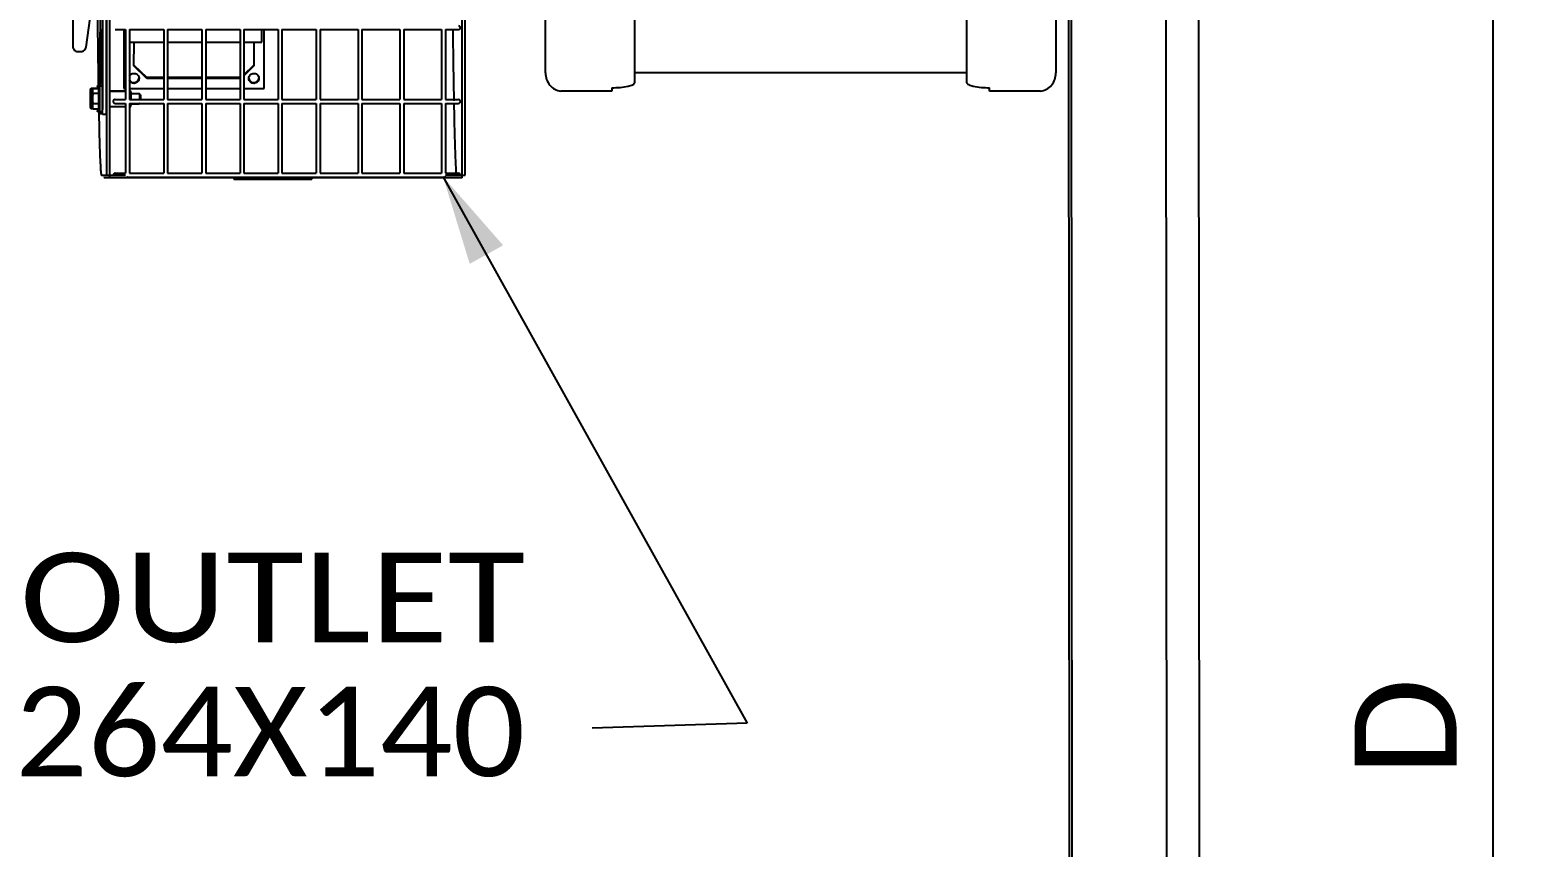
# Model space of a CAD drawing. Header units: millimetres. Extents: x 6781 to 13993, y -7973 to 4183.
# Drawn here: x 8706 to 9287, y -5267 to -4947 of the extents above; entities that cross this region are included whole.
import ezdxf
from ezdxf.enums import TextEntityAlignment as Align

# ---------------------------------------------------------------- set-up
doc = ezdxf.new("R2010")
doc.units = ezdxf.units.MM
doc.header["$LTSCALE"] = 307.34
doc.header["$PDMODE"] = 3
doc.header["$PDSIZE"] = 8
doc.layers.get('0').update_dxf_attribs({"linetype": 'CONTINUOUS'})
doc.layers.get('Defpoints').update_dxf_attribs({"linetype": 'CONTINUOUS'})
doc.styles.get("Standard").update_dxf_attribs({"font": 'calibri.ttf'})
doc.dimstyles.new('DIMSTYLE_1', dxfattribs={"dimtxt": 40, "dimasz": 35, "dimexe": 1.5, "dimexo": 1, "dimgap": 1, "dimtad": 1, "dimdsep": 46, "dimtxsty": 'Standard', "dimblk": '_FILLED', "dimblk1": '_FILLED', "dimblk2": '_FILLED', "dimcen": 0.09, "dimazin": 2, "dimtp": 0.01, "dimtm": 0.01, "dimtfac": 1, "dimtofl": 0, "dimtmove": 0, "dimatfit": 3, "dimldrblk": '_FILLED', "dimfxl": 1, "dimtolj": 1, "dimarcsym": 0})
doc.dimstyles.get("Standard").update_dxf_attribs({"dimtxt": 35, "dimasz": 35, "dimexe": 1.5, "dimexo": 1, "dimtad": 1, "dimdsep": 46, "dimtxsty": 'Standard', "dimblk": '_FILLED', "dimblk1": '_FILLED', "dimblk2": '_FILLED', "dimcen": 0.09, "dimazin": 2, "dimtol": 1, "dimtp": 0.01, "dimtm": 0.01, "dimtfac": 1, "dimtofl": 0, "dimtmove": 0, "dimatfit": 3, "dimldrblk": '_FILLED', "dimfxl": 1, "dimtolj": 1, "dimarcsym": 0})

# ---------------------------------------------------------------- blocks, each defined once
blk = doc.blocks.new('_FILLED')
at = {"color": 0, "linetype": 'ByBlock'}
blk.add_solid([(0, 0), (-1, 0.214), (-1, -0.214)], dxfattribs=at)
blk = doc.blocks.new('*D1026')
at = {"color": 0, "linetype": 'Continuous', "lineweight": -2}
for p, q in [((9191.86, -4727.61), (9281.34, -4727.61)), ((9279.84, -5676.39), (9279.84, -4762.61)), ((9159.56, -5711.39), (9281.34, -5711.39))]:
    blk.add_line(p, q, dxfattribs=at)
at = {"layer": 'Defpoints', "color": 0}
for p in [(9190.86, -4727.61), (9279.84, -4727.61), (9158.56, -5711.39)]:
    blk.add_point(p, dxfattribs=at)
at = {"color": 0, "linetype": 'ByBlock', "lineweight": -2, "xscale": 35, "yscale": 35, "zscale": 35}
for p, rotation in [((9279.84, -4727.61), 90), ((9279.84, -5711.39), 270)]:
    blk.add_blockref('_FILLED', p, dxfattribs=dict(at, rotation=rotation))
at = {"color": 0, "insert": (9225.51, -5219.79), "char_height": 40, "attachment_point": 2, "rotation": 90, "line_spacing_factor": 0.9}
blk.add_mtext('\\A1;D', dxfattribs=at)

msp = doc.modelspace()

# ---------------------------------------------------------------- linework, layer by layer
at = {"color": 0, "linetype": 'Continuous'}
for p, q in [((8736.62893, -5003.6059), (8736.62893, -4739.6059)), ((8737.82887, -5004.6059), (8737.82887, -4739.6059)), ((8875.82287, -5004.6059), (8875.82287, -4739.60614)), ((8877.02282, -5003.60614), (8877.02282, -4739.60614)), ((9114.14031, -5625.5322), (9113.49418, -4807.97209)), ((9114.39301, -4807.97254), (9115.03913, -5625.53264)), ((9151.41012, -4807.97254), (9152.05625, -5625.53264)), ((9165.01983, -5625.53264), (9164.37371, -4807.97254)), ((8908.50261, -4963.50614), (8908.50261, -4823.50614)), ((9108.50261, -4823.50614), (9108.50261, -4963.50614)), ((8943.50261, -4967.25087), (8943.50261, -4870.51512)), ((9073.50261, -4870.51512), (9073.50261, -4967.25087)), ((8734.92419, -4880.15517), (8734.92373, -4977.90515)), ((8736.42412, -4880.15517), (8736.42366, -4977.90515)), ((8723.28626, -4939.1281), (8723.2608, -4952.85952)), ((8723.29999, -4939.4205), (8723.27453, -4953.15193)), ((8728.50524, -4953.41118), (8730.0633, -4942.10369)), ((8733.96299, -4940.40132), (8733.96295, -4947.62571)), ((8733.88279, -4947.62571), (8733.8827, -4967.6257)), ((8734.16267, -4947.64094), (8733.88279, -4947.62571)), ((8733.88279, -4947.62571), (8734.23731, -4947.62571)), ((8734.16258, -4967.64094), (8734.16267, -4947.64094)), ((8734.16267, -4947.64094), (8734.23731, -4947.64094)), ((8734.23731, -4946.645), (8734.23728, -4953.645)), ((8734.28396, -4946.64754), (8734.23731, -4946.645)), ((8734.23731, -4946.645), (8734.73729, -4946.645)), ((8734.28392, -4953.64754), (8734.28396, -4946.64754)), ((8734.28396, -4946.64754), (8734.78393, -4946.64754)), ((8734.78393, -4946.64754), (8734.73729, -4946.645)), ((8734.7839, -4953.64754), (8734.78393, -4946.64754)), ((8739.86549, -4946.5859), (8743.95857, -4946.5859)), ((8743.27157, -4946.5859), (8743.22947, -4969.28819)), ((8743.28583, -4946.5859), (8743.2432, -4969.58059)), ((8743.95857, -4946.5859), (8743.95857, -4973.9759)), ((8745.45857, -4946.5859), (8745.45857, -4973.9759)), ((8745.45857, -4946.5859), (8758.90792, -4946.5859)), ((8758.90792, -4946.5859), (8758.90792, -4973.9759)), ((8760.40792, -4946.5859), (8760.40792, -4973.9759)), ((8760.40792, -4946.5859), (8773.85727, -4946.5859)), ((8773.85727, -4946.5859), (8773.85727, -4973.9759)), ((8775.35727, -4946.5859), (8775.35727, -4973.9759)), ((8775.35727, -4946.5859), (8788.80662, -4946.5859)), ((8788.80662, -4946.5859), (8788.80662, -4973.9759)), ((8790.30662, -4946.5859), (8790.30662, -4973.9759)), ((8790.30662, -4946.5859), (8803.75597, -4946.5859)), ((8797.30285, -4951.5299), (8797.31202, -4946.5859)), ((8798.2408, -4969.58059), (8798.28344, -4946.5859)), ((8803.75597, -4946.5859), (8803.75597, -4973.9759)), ((8805.25597, -4946.5859), (8805.25597, -4973.9759)), ((8805.25597, -4946.5859), (8818.70532, -4946.5859)), ((8818.70532, -4946.5859), (8818.70532, -4973.9759)), ((8820.20532, -4946.5859), (8820.20532, -4973.9759)), ((8820.20532, -4946.5859), (8835.07461, -4946.5859)), ((8835.07461, -4946.5859), (8835.07461, -4973.9759)), ((8836.57461, -4946.5859), (8836.57461, -4973.9759)), ((8836.57461, -4946.5859), (8851.4439, -4946.5859)), ((8851.4439, -4946.5859), (8851.4439, -4973.9759)), ((8852.9439, -4946.5859), (8852.9439, -4973.9759)), ((8852.9439, -4946.5859), (8867.81318, -4946.5859)), ((8867.81318, -4946.5859), (8867.81318, -4973.9759)), ((8869.31318, -4946.5859), (8869.31318, -4973.9759)), ((8869.31318, -4946.5859), (8874.40628, -4946.5859)), ((8723.26284, -4952.95176), (8723.2608, -4952.85952)), ((8723.27453, -4953.15193), (8723.27657, -4953.24416)), ((8725.2708, -4955.11356), (8726.51972, -4955.11356)), ((8734.23728, -4953.645), (8734.28392, -4953.64754)), ((8734.28392, -4953.64754), (8734.7839, -4953.64754)), ((8734.66255, -4967.64094), (8734.66262, -4953.64754)), ((8745.45857, -4951.5299), (8758.90792, -4951.5299)), ((8747.25939, -4960.75325), (8747.27649, -4951.5299)), ((8760.40792, -4951.5299), (8773.85727, -4951.5299)), ((8775.35727, -4951.5299), (8788.80662, -4951.5299)), ((8790.30662, -4951.5299), (8797.30285, -4951.5299)), ((8794.26018, -4951.5299), (8794.24362, -4960.46084)), ((8794.27445, -4951.5299), (8794.25734, -4960.75325)), ((8752.25008, -4965.65733), (8747.25939, -4960.75325)), ((8747.25991, -4960.47484), (8752.23635, -4965.36492)), ((8790.30662, -4964.31547), (8794.24362, -4960.46084)), ((8794.25734, -4960.75325), (8790.30662, -4964.62131)), ((8794.25734, -4960.75325), (8794.24362, -4960.46084)), ((8749.24819, -4965.56547), (8749.25021, -4965.65733)), ((8752.25008, -4965.65733), (8752.23635, -4965.36492)), ((8758.90792, -4965.36492), (8752.23635, -4965.36492)), ((8758.90792, -4965.65733), (8752.25008, -4965.65733)), ((8773.85727, -4965.36492), (8760.40792, -4965.36492)), ((8773.85727, -4965.65733), (8760.40792, -4965.65733)), ((8788.80662, -4965.36492), (8775.35727, -4965.36492)), ((8788.80662, -4965.65733), (8775.35727, -4965.65733)), ((8792.25036, -4965.74919), (8792.24834, -4965.65733)), ((8796.24614, -4965.56547), (8796.24816, -4965.65733)), ((9073.50261, -4963.50614), (8943.50261, -4963.50614)), ((8730.21844, -4970.10636), (8730.50969, -4969.60181)), ((8730.21897, -4970.1059), (8730.21844, -4970.10635)), ((8730.53156, -4969.56445), (8732.61887, -4969.56445)), ((8730.95767, -4971.58517), (8730.56421, -4971.58517)), ((8730.98344, -4970.148), (8731.27469, -4969.64345)), ((8730.98397, -4970.14754), (8730.98345, -4970.14799)), ((8731.29657, -4969.60609), (8733.38387, -4969.60609)), ((8733.41652, -4971.62681), (8731.32921, -4971.62681)), ((8732.61887, -4969.56445), (8732.61954, -4969.60609)), ((8733.01885, -4968.6059), (8734.0188, -4968.6059)), ((8733.38387, -4969.60609), (8733.41652, -4971.62681)), ((8733.41652, -4971.62681), (8733.41652, -4975.66826)), ((8733.57136, -4970.70754), (8733.63386, -4970.70754)), ((8733.74583, -4970.75103), (8733.74578, -4970.75855)), ((8733.78385, -4968.64754), (8734.78381, -4968.64754)), ((8733.79789, -4971.29694), (8733.79803, -4971.3066)), ((8733.80237, -4971.68621), (8733.80252, -4971.70264)), ((8733.80252, -4971.70264), (8733.80301, -4971.75727)), ((8733.82724, -4971.81341), (8733.82717, -4971.7932)), ((8733.8827, -4967.6257), (8734.16258, -4967.64094)), ((8733.96286, -4967.6257), (8733.96285, -4968.6059)), ((8734.16258, -4967.64094), (8734.66255, -4967.64094)), ((8734.82522, -4971.34646), (8734.82546, -4971.3958)), ((8734.82546, -4971.3958), (8734.82654, -4971.64287)), ((8737.82887, -4970.6059), (8743.95857, -4970.6059)), ((8737.82887, -4970.64754), (8743.95857, -4970.64754)), ((8743.2432, -4969.58059), (8743.95857, -4969.58059)), ((8745.45857, -4969.58059), (8758.90792, -4969.58059)), ((8745.45857, -4970.64754), (8745.98332, -4970.64754)), ((8746.10251, -4971.6059), (8748.58867, -4971.6059)), ((8746.10289, -4971.64754), (8749.35367, -4971.64754)), ((8748.63039, -4971.64754), (8748.58884, -4971.60599)), ((8749.78329, -4972.07711), (8749.35385, -4971.64763)), ((8760.40792, -4969.58059), (8773.85727, -4969.58059)), ((8775.35727, -4969.58059), (8788.80662, -4969.58059)), ((8790.30662, -4969.58059), (8798.2408, -4969.58059)), ((8934.50261, -4970.73599), (8914.50261, -4970.73599)), ((8934.50261, -4969.34194), (8934.50261, -4970.73599)), ((9082.50261, -4970.73599), (9082.50261, -4969.34194)), ((9102.50261, -4970.73599), (9082.50261, -4970.73599)), ((8730.21844, -4977.10544), (8730.50969, -4977.60999)), ((8730.21844, -4977.10545), (8730.21897, -4977.1059)), ((8731.27223, -4977.64735), (8730.53157, -4977.64735)), ((8730.95705, -4975.62663), (8730.56421, -4975.62663)), ((8730.98344, -4977.14708), (8731.27469, -4977.65163)), ((8730.98345, -4977.14709), (8730.98397, -4977.14754)), ((8733.38387, -4977.68899), (8731.29657, -4977.68899)), ((8733.41652, -4975.66826), (8731.32921, -4975.66827)), ((8733.01885, -4978.6059), (8733.77819, -4978.6059)), ((8733.41652, -4975.66826), (8733.38387, -4977.68899)), ((8733.45635, -4978.16839), (8733.47375, -4979.04323)), ((8733.57136, -4976.58754), (8733.63386, -4976.58754)), ((8733.74578, -4976.53661), (8733.74583, -4976.54413)), ((8733.78385, -4978.64754), (8734.78381, -4978.64754)), ((8733.80302, -4975.53628), (8733.80252, -4975.59322)), ((8733.82717, -4975.50194), (8733.82724, -4975.48168)), ((8734.82546, -4975.89925), (8734.82522, -4975.94772)), ((8734.82654, -4975.65219), (8734.82546, -4975.89925)), ((8737.82887, -4976.64754), (8743.95857, -4976.64754)), ((8739.86549, -4973.9759), (8743.95857, -4973.9759)), ((8739.86549, -4975.4759), (8743.95857, -4975.4759)), ((8743.95857, -4975.4759), (8743.95857, -5002.8659)), ((8745.45857, -4973.9759), (8758.90792, -4973.9759)), ((8745.45857, -4975.4759), (8745.45857, -5002.8659)), ((8745.45857, -4975.4759), (8758.90792, -4975.4759)), ((8745.45857, -4976.64754), (8745.98332, -4976.64754)), ((8746.10291, -4975.64792), (8746.10431, -4975.47692)), ((8746.10291, -4975.64754), (8749.35367, -4975.64754)), ((8749.52538, -4975.4759), (8749.35385, -4975.64745)), ((8758.90792, -4975.4759), (8758.90792, -5002.8659)), ((8760.40792, -4973.9759), (8773.85727, -4973.9759)), ((8760.40792, -4975.4759), (8760.40792, -5002.8659)), ((8760.40792, -4975.4759), (8773.85727, -4975.4759)), ((8773.85727, -4975.4759), (8773.85727, -5002.8659)), ((8775.35727, -4973.9759), (8788.80662, -4973.9759)), ((8775.35727, -4975.4759), (8775.35727, -5002.8659)), ((8775.35727, -4975.4759), (8788.80662, -4975.4759)), ((8788.80662, -4975.4759), (8788.80662, -5002.8659)), ((8790.30662, -4973.9759), (8803.75597, -4973.9759)), ((8790.30662, -4975.4759), (8790.30662, -5002.8659)), ((8790.30662, -4975.4759), (8803.75597, -4975.4759)), ((8803.75597, -4975.4759), (8803.75597, -5002.8659)), ((8805.25597, -4973.9759), (8818.70532, -4973.9759)), ((8805.25597, -4975.4759), (8805.25597, -5002.8659)), ((8805.25597, -4975.4759), (8818.70532, -4975.4759)), ((8818.70532, -4975.4759), (8818.70532, -5002.8659)), ((8820.20532, -4973.9759), (8835.07461, -4973.9759)), ((8820.20532, -4975.4759), (8820.20532, -5002.8659)), ((8820.20532, -4975.4759), (8835.07461, -4975.4759)), ((8835.07461, -4975.4759), (8835.07461, -5002.8659)), ((8836.57461, -4973.9759), (8851.4439, -4973.9759)), ((8836.57461, -4975.4759), (8836.57461, -5002.8659)), ((8836.57461, -4975.4759), (8851.4439, -4975.4759)), ((8851.4439, -4975.4759), (8851.4439, -5002.8659)), ((8852.9439, -4973.9759), (8867.81318, -4973.9759)), ((8852.9439, -4975.4759), (8852.9439, -5002.8659)), ((8852.9439, -4975.4759), (8867.81318, -4975.4759)), ((8867.81318, -4975.4759), (8867.81318, -5002.8659)), ((8869.31318, -4973.9759), (8874.40628, -4973.9759)), ((8869.31318, -4975.4759), (8869.31318, -5002.8659)), ((8869.31318, -4975.4759), (8874.40628, -4975.4759)), ((8734.90739, -4979.65427), (8733.98612, -4979.60412)), ((8734.90739, -4979.65427), (8736.40733, -4979.65427)), ((8734.51117, -5003.6059), (8743.95857, -5003.6059)), ((8875.82287, -5004.6059), (8735.71112, -5004.6059)), ((8739.86549, -5002.8659), (8743.95857, -5002.8659)), ((8744.95856, -5004.3659), (8759.56463, -5004.3659)), ((8745.45857, -5002.8659), (8758.90792, -5002.8659)), ((8759.66492, -5004.3659), (8774.51398, -5004.3659)), ((8760.40792, -5002.8659), (8773.85727, -5002.8659)), ((8774.61427, -5004.3659), (8789.46333, -5004.3659)), ((8775.35727, -5002.8659), (8788.80662, -5002.8659)), ((8786.38066, -5004.6059), (8786.38066, -5005.1059)), ((8786.38066, -5005.1059), (8816.89246, -5005.1059)), ((8786.89377, -5004.6059), (8786.89377, -5005.1059)), ((8789.56362, -5004.3659), (8804.41268, -5004.3659)), ((8790.30662, -5002.8659), (8803.75597, -5002.8659)), ((8804.51297, -5004.3659), (8819.36203, -5004.3659)), ((8805.25597, -5002.8659), (8818.70532, -5002.8659)), ((8816.89246, -5004.6059), (8816.89246, -5005.1059)), ((8819.46232, -5004.3659), (8835.73132, -5004.3659)), ((8820.20532, -5002.8659), (8835.07461, -5002.8659)), ((8835.83161, -5004.3659), (8852.1006, -5004.3659)), ((8836.57461, -5002.8659), (8851.4439, -5002.8659)), ((8852.20089, -5004.3659), (8868.46989, -5004.3659)), ((8852.9439, -5002.8659), (8867.81318, -5002.8659)), ((8868.57018, -5004.3659), (8869.45314, -5004.3659)), ((8869.31318, -5002.8659), (8874.40628, -5002.8659)), ((8869.31318, -5003.6059), (8877.02282, -5003.60614))]:
    msp.add_line(p, q, dxfattribs=at)
for centre, radius, start, end in [((8874.4065, -4945.8359), 0.75, 257.14285714, 93.56511732), ((8747.31027, -4965.36049), 1.92624, 354.01878068, 357.7696527), ((8747.32206, -4965.65483), 1.92817, 2.65626148, 6.58146502), ((8794.15498, -4965.66092), 1.90665, 177.77627267, 179.89212408), ((8794.17293, -4965.36629), 1.93841, 188.58567105, 191.29129366), ((8794.30822, -4965.36049), 1.92624, 354.01878068, 357.7696527), ((8794.32002, -4965.65483), 1.92817, 2.65626148, 6.58146502), ((8733.63708, -4970.85458), 0.14572, 41.27062171, 44.96888952), ((8733.63696, -4976.44038), 0.14588, 315.03031584, 318.72787351), ((8874.4065, -4974.7259), 0.75, 257.14285714, 93.56511732), ((8868.57086, -5003.62401), 0.74232, 305.84068207, 322.88780822), ((8874.4065, -5003.6159), 0.75, 0, 93.56511732)]:
    msp.add_arc(centre, radius, start, end, dxfattribs=at)
for points, knots in [([(8732.91659, -4940.80637), (8732.94455, -4943.35192), (8733.05119, -4952.63303), (8733.17677, -4961.91394), (8733.2864, -4968.64906)], [0, 0, 0, 0, 0.274270537, 1, 1, 1, 1]), ([(8872.17828, -4946.75602), (8872.20858, -4949.32244), (8872.32303, -4958.55334), (8872.45891, -4967.784), (8872.57997, -4974.44791)], [0, 0, 0, 0, 0.27802323, 1, 1, 1, 1]), ([(8872.17828, -4946.75603), (8872.20858, -4949.32245), (8872.32303, -4958.55334), (8872.45891, -4967.784), (8872.57997, -4974.4479)], [0, 0, 0, 0, 0.278023026, 1, 1, 1, 1]), ([(8723.27659, -4953.24416), (8723.29921, -4953.73118), (8723.75459, -4954.72942), (8724.77675, -4955.11356), (8725.2708, -4955.11356)], [0, 0, 0, 0, 0.496680941, 1, 1, 1, 1]), ([(8726.51972, -4955.11356), (8726.98802, -4955.11356), (8727.95185, -4954.77182), (8728.44211, -4953.86938), (8728.50524, -4953.41118)], [0, 0, 0, 0, 0.503103327, 1, 1, 1, 1]), ([(8749.25021, -4965.65733), (8749.2494, -4966.0917), (8748.92617, -4966.99177), (8747.71402, -4967.71967), (8746.30796, -4967.56479), (8745.62862, -4966.88808), (8745.43987, -4966.494)], [0, 0, 0, 0, 0.247873937, 0.498753011, 0.750652232, 1, 1, 1, 1]), ([(8745.44024, -4964.82635), (8745.62168, -4964.4473), (8746.25992, -4963.79187), (8747.59492, -4963.58373), (8748.79861, -4964.19551), (8749.18972, -4965.01929), (8749.23753, -4965.43383)], [0, 0, 0, 0, 0.249606219, 0.501464844, 0.752146133, 1, 1, 1, 1]), ([(8745.44105, -4966.23203), (8745.62842, -4966.60636), (8746.27614, -4967.24823), (8747.61096, -4967.43146), (8748.80182, -4966.80227), (8749.18261, -4965.97572), (8749.22602, -4965.56121)], [0, 0, 0, 0, 0.249205172, 0.500916755, 0.7518816, 1, 1, 1, 1]), ([(8792.24977, -4965.58694), (8792.26837, -4965.10777), (8792.70522, -4964.1239), (8794.1662, -4963.51128), (8795.6701, -4964.00972), (8796.18055, -4964.95752), (8796.23548, -4965.43383)], [0, 0, 0, 0, 0.248397867, 0.500042531, 0.751635565, 1, 1, 1, 1]), ([(8796.24816, -4965.65733), (8796.24725, -4966.15238), (8795.81666, -4967.18633), (8794.29669, -4967.81796), (8792.74868, -4967.25732), (8792.27328, -4966.24346), (8792.25038, -4965.74919)], [0, 0, 0, 0, 0.248383917, 0.500142201, 0.751741076, 1, 1, 1, 1]), ([(8792.27204, -4965.74583), (8792.36163, -4966.19452), (8792.90023, -4967.05656), (8794.33373, -4967.4921), (8795.7207, -4966.92494), (8796.17631, -4966.01634), (8796.22397, -4965.56121)], [0, 0, 0, 0, 0.248440683, 0.499978608, 0.751519448, 1, 1, 1, 1]), ([(8908.50261, -4963.50614), (8908.50261, -4965.21735), (8909.70881, -4968.66675), (8912.89429, -4970.4981), (8914.50261, -4970.73599)], [0, 0, 0, 0, 0.512793977, 1, 1, 1, 1]), ([(9102.50261, -4970.73599), (9104.11093, -4970.4981), (9107.29641, -4968.66675), (9108.50261, -4965.21735), (9108.50261, -4963.50614)], [0, 0, 0, 0, 0.487206023, 1, 1, 1, 1]), ([(8730.20264, -4970.57481), (8730.19965, -4970.76021), (8730.18858, -4971.77054), (8730.18632, -4972.78094), (8730.18632, -4973.6059)], [0, 0, 0, 0, 0.183516068, 1, 1, 1, 1]), ([(8730.21844, -4970.10635), (8730.21664, -4970.10947), (8730.21637, -4970.12193), (8730.21353, -4970.14603), (8730.21214, -4970.18486), (8730.20892, -4970.2634), (8730.20586, -4970.39506), (8730.2037, -4970.50912), (8730.20264, -4970.57481)], [0, 0, 0, 0, 0.02305672, 0.075797063, 0.158201489, 0.269944463, 0.579659768, 1, 1, 1, 1]), ([(8730.2353, -4970.57481), (8730.23421, -4970.50731), (8730.23256, -4970.4128), (8730.2296, -4970.2965), (8730.22786, -4970.2296), (8730.22519, -4970.17898), (8730.22475, -4970.13872), (8730.22024, -4970.1215), (8730.22157, -4970.1059), (8730.21897, -4970.1059)], [0, 0, 0, 0, 0.431360469, 0.603256515, 0.744921271, 0.855773312, 0.935373892, 0.983398628, 1, 1, 1, 1]), ([(8730.2353, -4970.57481), (8730.23252, -4970.40274), (8730.29099, -4970.04626), (8730.44248, -4969.72319), (8730.53156, -4969.56445)], [0, 0, 0, 0, 0.485969852, 1, 1, 1, 1]), ([(8730.56421, -4971.58517), (8730.47017, -4971.42671), (8730.30879, -4971.10513), (8730.23809, -4970.74778), (8730.2353, -4970.57481)], [0, 0, 0, 0, 0.515783929, 1, 1, 1, 1]), ([(8730.25162, -4973.6059), (8730.25162, -4973.30394), (8730.25001, -4972.29357), (8730.24674, -4971.28314), (8730.2353, -4970.57481)], [0, 0, 0, 0, 0.298856595, 1, 1, 1, 1]), ([(8730.25162, -4973.6059), (8730.25162, -4973.43497), (8730.28054, -4972.7518), (8730.42219, -4972.07715), (8730.56421, -4971.58517)], [0, 0, 0, 0, 0.250270392, 1, 1, 1, 1]), ([(8730.96765, -4970.61645), (8730.96465, -4970.80185), (8730.95358, -4971.81218), (8730.95132, -4972.82258), (8730.95132, -4973.64754)], [0, 0, 0, 0, 0.183516068, 1, 1, 1, 1]), ([(8730.98345, -4970.14799), (8730.98164, -4970.15111), (8730.98138, -4970.16357), (8730.97853, -4970.18767), (8730.97714, -4970.2265), (8730.97392, -4970.30504), (8730.97087, -4970.4367), (8730.96871, -4970.55076), (8730.96765, -4970.61645)], [0, 0, 0, 0, 0.02305672, 0.075797063, 0.158201489, 0.269944463, 0.579659768, 1, 1, 1, 1]), ([(8731.0003, -4970.61645), (8730.99921, -4970.54895), (8730.99756, -4970.45444), (8730.9946, -4970.33814), (8730.99286, -4970.27124), (8730.99019, -4970.22062), (8730.98976, -4970.18036), (8730.98524, -4970.16314), (8730.98657, -4970.14754), (8730.98397, -4970.14754)], [0, 0, 0, 0, 0.431360469, 0.603256515, 0.744921271, 0.855773312, 0.935373892, 0.983398628, 1, 1, 1, 1]), ([(8731.0003, -4970.61645), (8730.99752, -4970.44438), (8731.05599, -4970.0879), (8731.20748, -4969.76483), (8731.29657, -4969.60609)], [0, 0, 0, 0, 0.485969852, 1, 1, 1, 1]), ([(8731.32921, -4971.62681), (8731.23517, -4971.46835), (8731.07379, -4971.14677), (8731.00309, -4970.78942), (8731.0003, -4970.61645)], [0, 0, 0, 0, 0.515783929, 1, 1, 1, 1]), ([(8731.01662, -4973.64754), (8731.01662, -4973.34558), (8731.01501, -4972.33521), (8731.01174, -4971.32478), (8731.0003, -4970.61645)], [0, 0, 0, 0, 0.298856595, 1, 1, 1, 1]), ([(8731.01662, -4973.64754), (8731.01662, -4973.47661), (8731.04554, -4972.79344), (8731.18719, -4972.11879), (8731.32921, -4971.62681)], [0, 0, 0, 0, 0.250270392, 1, 1, 1, 1]), ([(8733.01885, -4968.6059), (8733.01737, -4968.6059), (8733.01668, -4968.6139), (8733.01447, -4968.62363), (8733.01307, -4968.64502), (8733.01114, -4968.6724), (8733.0094, -4968.70852), (8733.00678, -4968.77191), (8733.00373, -4968.87059), (8733.00032, -4969.01153), (8732.99701, -4969.18197), (8732.99381, -4969.38078), (8732.9919, -4969.52266), (8732.99096, -4969.59813)], [0, 0, 0, 0, 0.004457268, 0.016711482, 0.036953685, 0.065193013, 0.101393625, 0.145495177, 0.257135346, 0.399405127, 0.571407916, 0.772030041, 1, 1, 1, 1]), ([(8733.04674, -4969.59804), (8733.04579, -4969.52258), (8733.04388, -4969.38071), (8733.04069, -4969.18192), (8733.03738, -4969.01149), (8733.03396, -4968.87057), (8733.03092, -4968.77189), (8733.02829, -4968.70851), (8733.02656, -4968.6724), (8733.02462, -4968.64501), (8733.02323, -4968.62363), (8733.02102, -4968.6139), (8733.02032, -4968.6059), (8733.01885, -4968.6059)], [0, 0, 0, 0, 0.227969947, 0.428591943, 0.600594733, 0.742864647, 0.854504743, 0.898606342, 0.934807006, 0.963046279, 0.983288457, 0.99554269, 1, 1, 1, 1]), ([(8733.39961, -4970.59452), (8733.40164, -4970.59926), (8733.41178, -4970.62048), (8733.42606, -4970.63977), (8733.43904, -4970.65275)], [0, 0, 0, 0, 0.219286179, 1, 1, 1, 1]), ([(8733.78385, -4968.64754), (8733.78298, -4968.64754), (8733.78199, -4968.65175), (8733.78076, -4968.65742), (8733.77948, -4968.66912), (8733.77745, -4968.69233), (8733.77514, -4968.73303), (8733.77251, -4968.79445), (8733.76991, -4968.87326), (8733.76732, -4968.96893), (8733.76478, -4969.08121), (8733.76128, -4969.26288), (8733.75723, -4969.52796), (8733.75292, -4969.8889), (8733.74903, -4970.30311), (8733.74685, -4970.59643), (8733.74583, -4970.75103)], [0, 0, 0, 0, 0.001243662, 0.004471851, 0.009774547, 0.017162698, 0.03819169, 0.067497881, 0.104983801, 0.150520939, 0.20394438, 0.265072011, 0.409534064, 0.581863322, 0.77961906, 1, 1, 1, 1]), ([(8733.7466, -4970.75846), (8733.77379, -4970.78942), (8733.78971, -4970.86488), (8733.79101, -4970.98103), (8733.79554, -4971.12227), (8733.79696, -4971.23294), (8733.79789, -4971.29694)], [0, 0, 0, 0, 0.226618979, 0.390070182, 0.64802845, 1, 1, 1, 1]), ([(8733.82717, -4971.7932), (8733.82634, -4971.57048), (8733.82442, -4971.14365), (8733.82058, -4970.5358), (8733.81596, -4969.99678), (8733.81138, -4969.59619), (8733.80728, -4969.31893), (8733.80426, -4969.14618), (8733.80112, -4968.9984), (8733.79795, -4968.87624), (8733.79467, -4968.78081), (8733.7919, -4968.71737), (8733.78925, -4968.68128), (8733.78786, -4968.66287), (8733.78596, -4968.65438), (8733.78514, -4968.64754), (8733.78385, -4968.64754)], [0, 0, 0, 0, 0.21233402, 0.406939948, 0.579514943, 0.726243248, 0.788877229, 0.843881312, 0.8909525, 0.929831695, 0.960303183, 0.982204995, 0.989903845, 0.995423513, 0.998768634, 1, 1, 1, 1]), ([(8733.79803, -4971.3066), (8733.79844, -4971.33507), (8733.80015, -4971.4616), (8733.80147, -4971.58814), (8733.80237, -4971.68621)], [0, 0, 0, 0, 0.22502151, 1, 1, 1, 1]), ([(8733.80301, -4971.75727), (8733.80551, -4972.04899), (8733.81192, -4973.30865), (8733.81131, -4974.56837), (8733.80302, -4975.53628)], [0, 0, 0, 0, 0.231587082, 1, 1, 1, 1]), ([(8733.82724, -4975.48168), (8733.82835, -4975.18146), (8733.83156, -4973.95871), (8733.83064, -4972.73594), (8733.82724, -4971.81341)], [0, 0, 0, 0, 0.245526604, 1, 1, 1, 1]), ([(8734.0188, -4968.6059), (8734.01971, -4968.6059), (8734.02069, -4968.61034), (8734.02294, -4968.62095), (8734.02378, -4968.6338), (8734.02449, -4968.64313)], [0, 0, 0, 0, 0.072044056, 0.260139098, 1, 1, 1, 1]), ([(8734.78381, -4968.64754), (8734.78491, -4968.64754), (8734.78583, -4968.65322), (8734.78743, -4968.66048), (8734.78879, -4968.67593), (8734.79117, -4968.70636), (8734.79376, -4968.75981), (8734.79677, -4968.84031), (8734.79971, -4968.94348), (8734.80263, -4969.06847), (8734.80546, -4969.21484), (8734.80934, -4969.45059), (8734.81373, -4969.79272), (8734.81827, -4970.25549), (8734.8222, -4970.78143), (8734.82428, -4971.15215), (8734.82522, -4971.34646)], [0, 0, 0, 0, 0.001230582, 0.004521016, 0.009942287, 0.017501322, 0.039012951, 0.068962904, 0.107222319, 0.15360826, 0.207911746, 0.269874516, 0.415602116, 0.588079224, 0.784095005, 1, 1, 1, 1]), ([(8734.82654, -4971.64287), (8734.8272, -4971.8037), (8734.82953, -4972.4723), (8734.83045, -4973.14091), (8734.83045, -4973.64868)], [0, 0, 0, 0, 0.240549473, 1, 1, 1, 1]), ([(8746.1029, -4971.64612), (8746.10177, -4971.51908), (8746.09937, -4971.29839), (8746.09528, -4971.01347), (8746.08972, -4970.82373), (8746.08505, -4970.70772), (8746.05429, -4970.67696)], [0, 0, 0, 0, 0.391357181, 0.68355048, 0.865976527, 1, 1, 1, 1]), ([(8746.1102, -4973.97695), (8746.11042, -4973.76575), (8746.11039, -4972.9888), (8746.10793, -4972.21185), (8746.1029, -4971.64612)], [0, 0, 0, 0, 0.271831995, 1, 1, 1, 1]), ([(8748.58884, -4971.60599), (8748.5914, -4971.60855), (8748.58932, -4971.62381), (8748.59191, -4971.63571), (8748.59235, -4971.64522)], [0, 0, 0, 0, 0.275537104, 1, 1, 1, 1]), ([(8749.35385, -4971.64763), (8749.35709, -4971.65089), (8749.35405, -4971.67048), (8749.35979, -4971.70466), (8749.35939, -4971.76526), (8749.36212, -4971.84583), (8749.36349, -4971.94817), (8749.36597, -4972.12251), (8749.36827, -4972.38219), (8749.37044, -4972.7347), (8749.37184, -4973.12963), (8749.37245, -4973.54859), (8749.3723, -4973.83384), (8749.37208, -4973.97724)], [0, 0, 0, 0, 0.005924806, 0.021729417, 0.047264989, 0.082239744, 0.126244176, 0.178774147, 0.306857651, 0.460547314, 0.632710128, 0.815354015, 1, 1, 1, 1]), ([(8749.78329, -4972.07711), (8749.78597, -4972.07977), (8749.78336, -4972.09597), (8749.78813, -4972.12413), (8749.78772, -4972.17417), (8749.78995, -4972.24064), (8749.79103, -4972.32503), (8749.79301, -4972.46853), (8749.79482, -4972.68177), (8749.79651, -4972.97034), (8749.79754, -4973.29205), (8749.79792, -4973.63113), (8749.79771, -4973.86119), (8749.79748, -4973.97636)], [0, 0, 0, 0, 0.005975978, 0.021972008, 0.047829534, 0.083233274, 0.127749851, 0.180837835, 0.310020889, 0.464472031, 0.636639143, 0.818105255, 1, 1, 1, 1]), ([(8934.50261, -4969.34194), (8936.63372, -4969.34194), (8939.55849, -4969.08739), (8942.47666, -4968.35296), (8943.50261, -4967.60206), (8943.50261, -4967.25087)], [0, 0, 0, 0, 0.672112147, 0.889242342, 1, 1, 1, 1]), ([(9073.50261, -4967.25087), (9073.50261, -4967.60206), (9074.52857, -4968.35296), (9077.44673, -4969.08739), (9080.3715, -4969.34194), (9082.50261, -4969.34194)], [0, 0, 0, 0, 0.110757594, 0.327887717, 1, 1, 1, 1]), ([(8730.18632, -4973.6059), (8730.18632, -4973.90786), (8730.18793, -4974.91823), (8730.1912, -4975.92866), (8730.20264, -4976.63699)], [0, 0, 0, 0, 0.298856597, 1, 1, 1, 1]), ([(8730.20264, -4976.63699), (8730.2037, -4976.70268), (8730.20586, -4976.81673), (8730.20892, -4976.9484), (8730.21214, -4977.02693), (8730.21353, -4977.06577), (8730.21637, -4977.08987), (8730.21664, -4977.10233), (8730.21844, -4977.10544)], [0, 0, 0, 0, 0.420340231, 0.730055537, 0.841798509, 0.924202936, 0.97694328, 1, 1, 1, 1]), ([(8730.21897, -4977.1059), (8730.22157, -4977.1059), (8730.22024, -4977.09029), (8730.22475, -4977.07308), (8730.22519, -4977.03282), (8730.22786, -4976.98219), (8730.2296, -4976.9153), (8730.23256, -4976.79899), (8730.23421, -4976.70449), (8730.2353, -4976.63699)], [0, 0, 0, 0, 0.016601372, 0.064626108, 0.144226687, 0.255078729, 0.396743489, 0.568639531, 1, 1, 1, 1]), ([(8730.53157, -4977.64735), (8730.44249, -4977.48861), (8730.29098, -4977.16554), (8730.23252, -4976.80906), (8730.2353, -4976.63699)], [0, 0, 0, 0, 0.514031152, 1, 1, 1, 1]), ([(8730.2353, -4976.63699), (8730.23829, -4976.45159), (8730.24936, -4975.44126), (8730.25162, -4974.43086), (8730.25162, -4973.6059)], [0, 0, 0, 0, 0.183516063, 1, 1, 1, 1]), ([(8730.2353, -4976.63699), (8730.23809, -4976.46402), (8730.30879, -4976.10666), (8730.47017, -4975.78509), (8730.56421, -4975.62663)], [0, 0, 0, 0, 0.484216043, 1, 1, 1, 1]), ([(8730.56421, -4975.62663), (8730.42219, -4975.13465), (8730.28054, -4974.46), (8730.25162, -4973.77684), (8730.25162, -4973.6059)], [0, 0, 0, 0, 0.749729683, 1, 1, 1, 1]), ([(8730.95132, -4973.64754), (8730.95132, -4973.9495), (8730.95293, -4974.95987), (8730.9562, -4975.9703), (8730.96765, -4976.67863)], [0, 0, 0, 0, 0.298856597, 1, 1, 1, 1]), ([(8730.96765, -4976.67863), (8730.96871, -4976.74432), (8730.97087, -4976.85837), (8730.97392, -4976.99004), (8730.97714, -4977.06857), (8730.97853, -4977.10741), (8730.98138, -4977.13151), (8730.98164, -4977.14397), (8730.98345, -4977.14708)], [0, 0, 0, 0, 0.420340231, 0.730055537, 0.841798509, 0.924202936, 0.97694328, 1, 1, 1, 1]), ([(8730.98397, -4977.14754), (8730.98657, -4977.14754), (8730.98524, -4977.13193), (8730.98976, -4977.11472), (8730.99019, -4977.07446), (8730.99286, -4977.02383), (8730.9946, -4976.95694), (8730.99756, -4976.84063), (8730.99921, -4976.74613), (8731.0003, -4976.67863)], [0, 0, 0, 0, 0.016601372, 0.064626108, 0.144226687, 0.255078729, 0.396743489, 0.568639531, 1, 1, 1, 1]), ([(8731.29657, -4977.68899), (8731.20749, -4977.53025), (8731.05599, -4977.20718), (8730.99752, -4976.8507), (8731.0003, -4976.67863)], [0, 0, 0, 0, 0.514031152, 1, 1, 1, 1]), ([(8731.0003, -4976.67863), (8731.00329, -4976.49323), (8731.01437, -4975.4829), (8731.01662, -4974.4725), (8731.01662, -4973.64754)], [0, 0, 0, 0, 0.183516063, 1, 1, 1, 1]), ([(8731.0003, -4976.67863), (8731.00309, -4976.50566), (8731.07379, -4976.1483), (8731.23517, -4975.82673), (8731.32921, -4975.66827)], [0, 0, 0, 0, 0.484216043, 1, 1, 1, 1]), ([(8731.32921, -4975.66827), (8731.1872, -4975.17629), (8731.04554, -4974.50164), (8731.01662, -4973.81848), (8731.01662, -4973.64754)], [0, 0, 0, 0, 0.749729683, 1, 1, 1, 1]), ([(8732.99205, -4977.6985), (8732.99297, -4977.76768), (8732.99483, -4977.89766), (8732.99792, -4978.0797), (8733.00111, -4978.23558), (8733.00439, -4978.36435), (8733.00731, -4978.45446), (8733.00982, -4978.5123), (8733.01149, -4978.54525), (8733.01331, -4978.57024), (8733.01471, -4978.58971), (8733.01671, -4978.59864), (8733.01749, -4978.6059), (8733.01885, -4978.6059)], [0, 0, 0, 0, 0.228503991, 0.429319592, 0.601286435, 0.743395744, 0.854822221, 0.8988227, 0.934932953, 0.963096997, 0.983287439, 0.995518406, 1, 1, 1, 1]), ([(8733.01885, -4978.6059), (8733.0202, -4978.6059), (8733.02098, -4978.59864), (8733.02299, -4978.58971), (8733.02438, -4978.57024), (8733.0262, -4978.54525), (8733.02787, -4978.51231), (8733.03038, -4978.45446), (8733.0333, -4978.36436), (8733.03658, -4978.23559), (8733.03978, -4978.07971), (8733.04287, -4977.89768), (8733.04473, -4977.7677), (8733.04564, -4977.69852)], [0, 0, 0, 0, 0.004481582, 0.0167125, 0.036902899, 0.06506692, 0.101177026, 0.145177318, 0.256603643, 0.398712544, 0.570679443, 0.771495164, 1, 1, 1, 1]), ([(8733.43904, -4976.64233), (8733.43453, -4976.64684), (8733.41882, -4976.66433), (8733.4064, -4976.68474), (8733.39965, -4976.70045)], [0, 0, 0, 0, 0.271969574, 1, 1, 1, 1]), ([(8733.74583, -4976.54413), (8733.74685, -4976.69872), (8733.74903, -4976.99204), (8733.75292, -4977.40622), (8733.75723, -4977.76715), (8733.76128, -4978.03223), (8733.76478, -4978.21388), (8733.76732, -4978.32616), (8733.76991, -4978.42183), (8733.77251, -4978.50063), (8733.77514, -4978.56205), (8733.77745, -4978.60275), (8733.77948, -4978.62596), (8733.78076, -4978.63765), (8733.78199, -4978.64332), (8733.78298, -4978.64754), (8733.78385, -4978.64754)], [0, 0, 0, 0, 0.220380881, 0.418136351, 0.590465391, 0.734927428, 0.796055164, 0.849478664, 0.895015966, 0.932501919, 0.961808222, 0.98283725, 0.990225409, 0.995528121, 0.998756327, 1, 1, 1, 1]), ([(8733.79788, -4975.99881), (8733.79695, -4976.06271), (8733.79553, -4976.17322), (8733.79101, -4976.31425), (8733.7897, -4976.43027), (8733.77379, -4976.50566), (8733.7466, -4976.53661)], [0, 0, 0, 0, 0.351885749, 0.609777505, 0.773200999, 1, 1, 1, 1]), ([(8733.78385, -4978.64754), (8733.78514, -4978.64754), (8733.78596, -4978.6407), (8733.78786, -4978.6322), (8733.78925, -4978.61379), (8733.7919, -4978.57771), (8733.79467, -4978.51427), (8733.79795, -4978.41885), (8733.80112, -4978.29668), (8733.80426, -4978.14891), (8733.80728, -4977.97616), (8733.81138, -4977.69891), (8733.81596, -4977.29833), (8733.82058, -4976.75932), (8733.82442, -4976.15148), (8733.82634, -4975.72465), (8733.82717, -4975.50194)], [0, 0, 0, 0, 0.001231355, 0.00457644, 0.010096058, 0.017794851, 0.039696426, 0.070167668, 0.109046482, 0.15611737, 0.211121082, 0.273754875, 0.420483028, 0.59305828, 0.787664826, 1, 1, 1, 1]), ([(8733.80252, -4975.59322), (8733.80218, -4975.63052), (8733.80088, -4975.76572), (8733.79931, -4975.90092), (8733.79788, -4975.99881)], [0, 0, 0, 0, 0.275876787, 1, 1, 1, 1]), ([(8733.96788, -4978.66053), (8733.96886, -4978.79272), (8733.97163, -4979.02349), (8733.97324, -4979.29375), (8733.97945, -4979.45137), (8733.97715, -4979.53515), (8733.98765, -4979.57101), (8733.98075, -4979.60383), (8733.98612, -4979.60412)], [0, 0, 0, 0, 0.420130103, 0.7363661, 0.850352301, 0.932891245, 0.982914745, 1, 1, 1, 1]), ([(8734.82522, -4975.94772), (8734.82428, -4976.14209), (8734.82221, -4976.51292), (8734.81828, -4977.03902), (8734.81374, -4977.50195), (8734.80934, -4977.84419), (8734.80547, -4978.08003), (8734.80263, -4978.22645), (8734.79972, -4978.35149), (8734.79678, -4978.45469), (8734.79376, -4978.53523), (8734.79117, -4978.5887), (8734.78879, -4978.61914), (8734.78743, -4978.63459), (8734.78583, -4978.64185), (8734.78491, -4978.64754), (8734.78381, -4978.64754)], [0, 0, 0, 0, 0.21589736, 0.411909922, 0.584386952, 0.730116593, 0.792080849, 0.846385942, 0.892773458, 0.931034324, 0.960985471, 0.982498015, 0.990057355, 0.99547885, 0.998769414, 1, 1, 1, 1]), ([(8734.83045, -4973.64868), (8734.83045, -4973.82017), (8734.83013, -4974.48801), (8734.82857, -4975.15584), (8734.82654, -4975.65219)], [0, 0, 0, 0, 0.256779743, 1, 1, 1, 1]), ([(8734.90739, -4979.65427), (8734.91859, -4979.65488), (8734.89891, -4979.58232), (8734.92227, -4979.51093), (8734.91338, -4979.33663), (8734.92053, -4979.12813), (8734.92074, -4978.86425), (8734.92348, -4978.45282), (8734.92372, -4978.12839), (8734.92373, -4977.90515)], [0, 0, 0, 0, 0.019236316, 0.076085218, 0.16844954, 0.292816187, 0.444298502, 0.617165762, 1, 1, 1, 1]), ([(8736.42366, -4977.90515), (8736.42366, -4978.12839), (8736.42341, -4978.45282), (8736.42067, -4978.86425), (8736.42046, -4979.12813), (8736.41331, -4979.33663), (8736.42221, -4979.51093), (8736.39885, -4979.58232), (8736.41853, -4979.65488), (8736.40733, -4979.65427)], [0, 0, 0, 0, 0.382834591, 0.555701909, 0.707184163, 0.83155074, 0.923914928, 0.980763747, 1, 1, 1, 1]), ([(8739.6986, -4973.9947), (8739.53765, -4974.03147), (8739.23175, -4974.22043), (8739.11552, -4974.56073), (8739.11552, -4974.7259)], [0, 0, 0, 0, 0.499906279, 1, 1, 1, 1]), ([(8739.11552, -4974.7259), (8739.11552, -4974.91726), (8739.27552, -4975.31592), (8739.67418, -4975.47583), (8739.86549, -4975.47583)], [0, 0, 0, 0, 0.500063619, 1, 1, 1, 1]), ([(8739.86549, -4973.97596), (8739.83745, -4973.97596), (8739.78134, -4973.97909), (8739.72593, -4973.98846), (8739.6986, -4973.9947)], [0, 0, 0, 0, 0.500047976, 1, 1, 1, 1]), ([(8746.05429, -4976.61812), (8746.08507, -4976.58734), (8746.08971, -4976.47122), (8746.09529, -4976.28129), (8746.09938, -4975.99604), (8746.10178, -4975.77511), (8746.10291, -4975.64792)], [0, 0, 0, 0, 0.133956023, 0.316402347, 0.60862409, 1, 1, 1, 1]), ([(8749.36112, -4975.4813), (8749.36062, -4975.50488), (8749.35904, -4975.54527), (8749.35923, -4975.59788), (8749.35427, -4975.62759), (8749.35669, -4975.6446), (8749.35385, -4975.64745)], [0, 0, 0, 0, 0.425167201, 0.73535176, 0.927430064, 1, 1, 1, 1]), ([(8872.60825, -4975.98029), (8872.67697, -4979.64419), (8872.82151, -4986.067), (8873.01856, -4994.32903), (8873.31283, -4999.77941), (8873.41278, -5002.50458), (8873.59966, -5003.36371)], [0, 0, 0, 0, 0.40111136, 0.703457526, 0.903761881, 1, 1, 1, 1]), ([(8872.60826, -4975.9803), (8872.67698, -4979.64427), (8872.82153, -4986.06717), (8873.01856, -4994.32926), (8873.31288, -4999.77953), (8873.41278, -5002.50459), (8873.5997, -5003.36363)], [0, 0, 0, 0, 0.401120629, 0.703469999, 0.90377128, 1, 1, 1, 1]), ([(8733.47375, -4979.04323), (8733.54506, -4982.59356), (8733.6532, -4987.55786), (8733.84026, -4993.66175), (8733.95626, -4997.15747), (8734.11039, -4999.80256), (8734.17091, -5001.8936), (8734.39704, -5002.80378), (8734.37374, -5003.6059), (8734.51117, -5003.6059)], [0, 0, 0, 0, 0.432922313, 0.604692254, 0.745950422, 0.856312114, 0.935466814, 0.983245428, 1, 1, 1, 1]), ([(8735.57146, -5004.18227), (8735.58909, -5004.28924), (8735.61617, -5004.40526), (8735.66882, -5004.6059), (8735.71112, -5004.6059)], [0, 0, 0, 0, 0.719301716, 1, 1, 1, 1]), ([(8739.6986, -5002.8847), (8739.53765, -5002.92147), (8739.23175, -5003.11043), (8739.11552, -5003.45073), (8739.11552, -5003.6159)], [0, 0, 0, 0, 0.499906279, 1, 1, 1, 1]), ([(8739.86549, -5002.86596), (8739.83745, -5002.86596), (8739.78134, -5002.86909), (8739.72593, -5002.87846), (8739.6986, -5002.8847)], [0, 0, 0, 0, 0.500047976, 1, 1, 1, 1])]:
    msp.add_open_spline(points, degree=3, knots=knots, dxfattribs=at)
for points in [[(8733.43904, -4970.65274), (8733.47282, -4970.68648), (8733.52362, -4970.70754), (8733.57136, -4970.70754)], [(8733.63386, -4970.70754), (8733.67224, -4970.70754), (8733.71319, -4970.72443), (8733.7402, -4970.7517)], [(8746.05431, -4970.677), (8746.03618, -4970.65889), (8746.00894, -4970.64754), (8745.98332, -4970.64754)], [(8733.57136, -4976.58754), (8733.5236, -4976.58754), (8733.47276, -4976.60863), (8733.43899, -4976.6424)], [(8733.74018, -4976.54346), (8733.71304, -4976.57058), (8733.67222, -4976.58754), (8733.63386, -4976.58754)], [(8745.98332, -4976.64754), (8746.00894, -4976.64754), (8746.03632, -4976.6363), (8746.05432, -4976.61807)], [(8744.71557, -5004.3659), (8744.63963, -5004.3659), (8744.56288, -5004.35398), (8744.49037, -5004.33139)], [(8744.71557, -5004.3659), (8744.86801, -5004.3659), (8745.02721, -5004.31486), (8745.1509, -5004.22576)], [(8868.57018, -5004.3659), (8868.72262, -5004.3659), (8868.88182, -5004.31486), (8869.00551, -5004.22576)]]:
    msp.add_open_spline(points, degree=3, dxfattribs=at)

# ---------------------------------------------------------------- texts
for s, width, p, p2 in [('BLOWER OUTLET', 1.126644, (8468.14285, -5186.54167), (8900.53584, -5186.54167)), (' AREA 264X140', 1.017728, (8552.57865, -5239.04167), (8900.53584, -5239.04167))]:
    msp.add_text(s, height=35, dxfattribs=dict(at, width=width)).set_placement(p, p2, align=Align.FIT)

# ---------------------------------------------------------------- dimensions: what is measured, and where the dimension line sits
dim = msp.add_linear_dim(base=(9279.8414, -4727.60614), p1=(9158.55704, -5711.39485), p2=(9190.86302, -4727.60614), angle=90, text='D', dimstyle='DIMSTYLE_1', dxfattribs=at)
dim.commit()
dim.dimension.update_dxf_attribs({"geometry": '*D1026', "text_midpoint": (9279.8414, -5219.79229), "dimtype": 160})

# ---------------------------------------------------------------- leaders
msp.add_leader([(8868.33627, -5004.1259), (8987.57302, -5218.29172), (8926.73659, -5220.22304)], dimstyle='Standard', override={"dimtad": 0}, dxfattribs=at)

doc.saveas('drawing.dxf')
